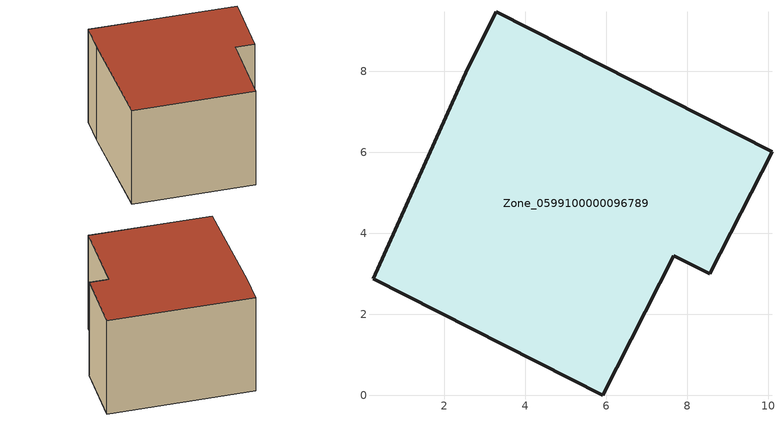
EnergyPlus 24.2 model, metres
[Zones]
Zone_0599100000096789
 floor ground (C_G): 8.55,3 7.66,3.45 5.91,0 0.25,2.88 2.58,8.08 3.28,9.47 10.09,6.01 z0
 wall outside (C_F): 7.66,3.45 8.55,3 10.09,6.01 3.28,9.47 2.58,8.08 0.25,2.88 5.91,0 7.66,3.45 z0:5.68
 roof outside (C_R): 2.58,8.08 0.25,2.88 5.91,0 7.66,3.45 8.55,3 10.09,6.01 3.28,9.47 z5.68
[BUILDING]
Pand.0599100000096789: North Axis=0; Terrain=City; Loads Convergence Tolerance Value=0.04; Temperature Convergence Tolerance Value=0.4; Solar Distribution=FullExterior; Maximum Number of Warmup Days=25; Minimum Number of Warmup Days=1
[Site:Location]
Rotterdam.The.Hague.AP_ZH_NLD Design_Conditions: Latitude=51.96; Longitude=4.45; Time Zone=1; Elevation=-4.5
[SITE:GROUNDTEMPERATURE:BUILDINGSURFACE]
18, 18, 18, 18, 18, 18, 18, 18, 18, 18, 18, 18
[MATERIAL] Thermal Absorptance=0.9; Solar Absorptance=0.7; Visible Absorptance=0.7
Name | Roughness | Thickness | Conductivity | Density | Specific Heat
G.TI.1992-2005 | MediumSmooth | 0.15 | 0.06 | 540 | 1210
F.TI.1992-2005 | Rough | 0.3 | 0.12 | 1920 | 840
R.TI.1992-2005 | MediumRough | 0.2 | 0.08 | 1500 | 1000
[CONSTRUCTION]
C_G: G.TI.1992-2005
C_F: F.TI.1992-2005
C_R: R.TI.1992-2005
[ZONE]
Zone_0599100000096789: Type=1; Multiplier=1; Ceiling Height=Autocalculate; Volume=Autocalculate; Floor Area=autocalculate; Part of Total Floor Area=Yes
[ZONEINFILTRATION:DESIGNFLOWRATE]
Infil_Zone_0599100000096789: Zone or ZoneList or Space or SpaceList=Zone_0599100000096789; Schedule=AlwaysOn; Design Flow Rate Calculation Method=Flow/Area; Flow Rate per Floor Area=0.0015; Constant Term Coefficient=1; Temperature Term Coefficient=0; Velocity Term Coefficient=0; Velocity Squared Term Coefficient=0
[HVACTEMPLATE:ZONE:IDEALLOADSAIRSYSTEM]
Zone_0599100000096789: Maximum Heating Supply Air Temperature=50; Minimum Cooling Supply Air Temperature=13; Maximum Heating Supply Air Humidity Ratio=0.0156; Minimum Cooling Supply Air Humidity Ratio=0.0077; Heating Limit=NoLimit; Cooling Limit=NoLimit; Dehumidification Control Type=ConstantSensibleHeatRatio; Cooling Sensible Heat Ratio=0.7; Dehumidification Setpoint=60; Humidification Control Type=None; Humidification Setpoint=30; Outdoor Air Method=None; Outdoor Air Flow Rate per Person=0.00944; Outdoor Air Flow Rate per Zone Floor Area=0; Outdoor Air Flow Rate per Zone=0; Demand Controlled Ventilation Type=None; Outdoor Air Economizer Type=NoEconomizer; Heat Recovery Type=None; Sensible Heat Recovery Effectiveness=0.7; Latent Heat Recovery Effectiveness=0.65
[ZONECONTROL:THERMOSTAT]
ThermostatControl_Zone_0599100000096789: Zone or ZoneList=Zone_0599100000096789; Control Type Schedule=DualSetpointControlType; Control 1=Thermostat_Zone_0599100000096789; Temperature Difference Between Cutout And Setpoint=0
[THERMOSTATSETPOINT:DUALSETPOINT]
Thermostat_Zone_0599100000096789: Heating Setpoint Temperature Schedule=HeatingSetpoint_Zone_0599100000096789; Cooling Setpoint Temperature Schedule=CoolingSetpoint_Zone_0599100000096789
[SCHEDULE:COMPACT]
HeatingSetpoint_Zone_0599100000096789: Through: 12/31, For: AllDays, Until: 24:00, 21
CoolingSetpoint_Zone_0599100000096789: Through: 12/31, For: AllDays, Until: 24:00, 24
DualSetpointControlType: Through: 12/31, For: AllDays, Until: 24:00, 4
AlwaysOn: Through: 12/31, For: AllDays, Until: 24:00, 1
